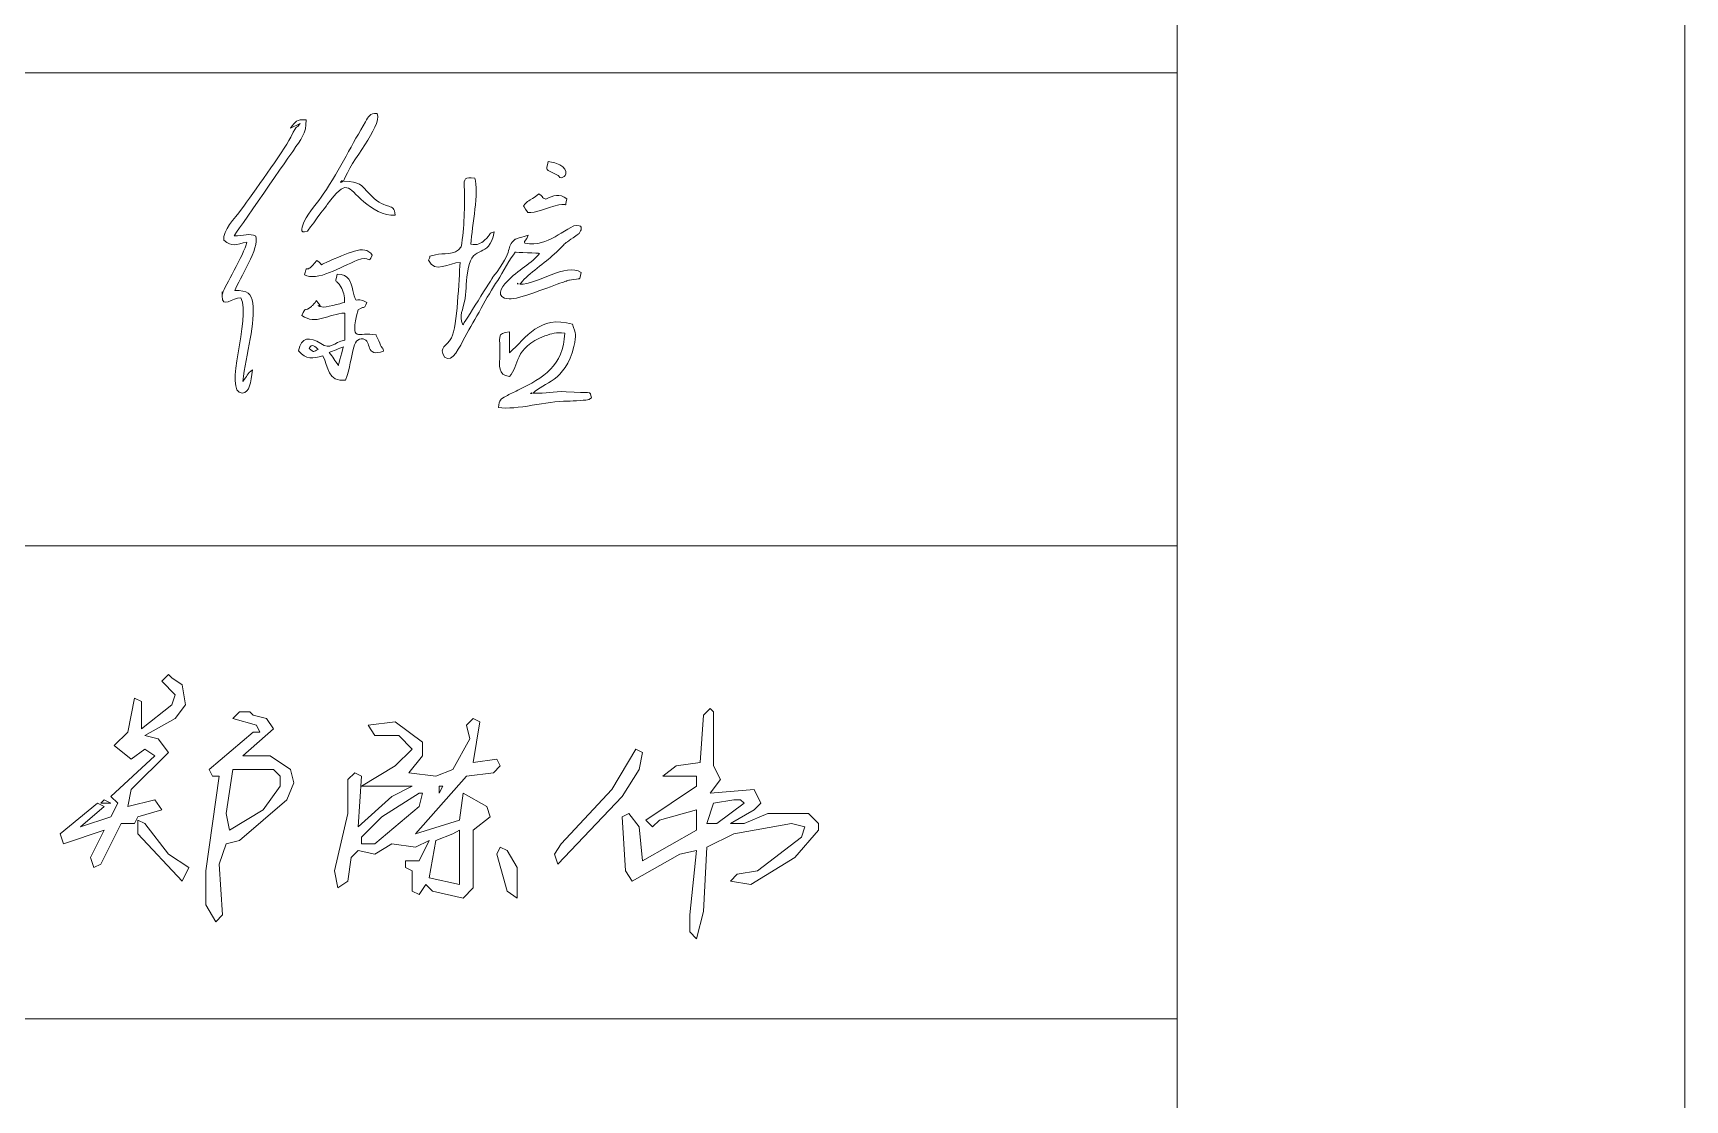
# Model space of a CAD drawing. Header units: millimetres. Extents: x 130143 to 328923, y 19139 to 134795.
# Drawn here: x 243296 to 247199, y 27454 to 29975 of the extents above; entities that cross this region are included whole.
import ezdxf

# ---------------------------------------------------------------- set-up
doc = ezdxf.new("R2010")
doc.units = ezdxf.units.MM
doc.header["$LTSCALE"] = 10
doc.layers.add('邦威智能化', color=7, linetype='Continuous', lineweight=18)

# ---------------------------------------------------------------- blocks, each defined once
blk = doc.blocks.new('图框')
for p, q in [((34698.4, -16833.3), (41198.4, -16833.3)), ((34698.4, -18229.8), (41198.4, -18229.8)), ((34698.4, -19626.2), (41198.4, -19626.2))]:
    blk.add_line(p, q)
for points in [[(-2301.6, 1739.7), (42698.4, 1739.7), (42698.4, -30260.3), (-2301.6, -30260.3)], [(-801.6, 589.7), (41198.4, 589.7), (41198.4, -29110.3), (-801.6, -29110.3)]]:
    blk.add_lwpolyline(points, close=True)
blk = doc.blocks.new('zcw')
at = {"linetype": 'Continuous', "elevation": 9684500}
for points in [[(448, 1160), (447, 1161), (445, 1159), (449, 1155), (448, 1152), (439, 1145), (439, 1153), (437, 1154), (435, 1144), (431, 1140), (436, 1136), (440, 1139), (443, 1137), (430, 1125), (432, 1123), (430, 1119), (421, 1116), (428, 1122), (426, 1123), (415, 1114), (416, 1111), (428, 1115), (424, 1107), (425, 1104), (427, 1105), (433, 1117), (437, 1117), (438, 1119), (445, 1121), (443, 1124), (435, 1122), (436, 1127), (447, 1138), (444, 1142), (440, 1143), (449, 1148), (452, 1152), (451, 1158), (448, 1160)], [(472, 1149), (471, 1150), (468, 1150), (466, 1148), (473, 1146), (474, 1144), (472, 1144), (459, 1133), (460, 1131), (462, 1131), (458, 1103), (458, 1093), (461, 1088), (463, 1090), (462, 1105), (464, 1111), (468, 1112), (482, 1124), (484, 1129), (483, 1133), (477, 1137), (469, 1137), (478, 1145), (476, 1148), (472, 1149)], [(539, 1147), (537, 1148), (535, 1146), (536, 1142), (531, 1133), (526, 1131), (518, 1132), (522, 1137), (522, 1141), (514, 1147), (506, 1146), (508, 1143), (515, 1143), (519, 1139), (514, 1134), (504, 1128), (519, 1128), (513, 1125), (503, 1116), (504, 1131), (502, 1132), (500, 1130), (500, 1120), (496, 1103), (497, 1098), (500, 1100), (501, 1107), (503, 1109), (508, 1108), (513, 1111), (520, 1110), (524, 1112), (521, 1106), (517, 1106), (517, 1104), (519, 1103), (519, 1097), (521, 1096), (523, 1099), (525, 1097), (534, 1095), (537, 1098), (537, 1115), (542, 1119), (541, 1122), (534, 1126), (533, 1118), (520, 1114), (535, 1131), (543, 1132), (545, 1134), (544, 1136), (537, 1135), (539, 1147)], [(608, 1150), (607, 1151), (605, 1149), (604, 1135), (597, 1134), (593, 1131), (603, 1131), (603, 1128), (588, 1118), (590, 1116), (592, 1118), (603, 1121), (603, 1115), (587, 1106), (586, 1116), (583, 1120), (581, 1119), (582, 1103), (584, 1100), (598, 1108), (603, 1109), (601, 1090), (601, 1085), (603, 1083), (605, 1091), (606, 1110), (614, 1114), (631, 1117), (635, 1116), (634, 1113), (621, 1103), (615, 1102), (613, 1100), (619, 1099), (632, 1107), (639, 1115), (639, 1117), (636, 1120), (624, 1120), (617, 1117), (613, 1117), (620, 1121), (622, 1123), (620, 1127), (607, 1126), (610, 1130), (608, 1134), (608, 1150)], [(587, 1138), (585, 1139), (578, 1127), (563, 1111), (561, 1108), (562, 1105), (581, 1125), (586, 1133), (587, 1138)], [(466, 1133), (474, 1133), (478, 1133), (480, 1131), (480, 1128), (475, 1121), (465, 1115), (464, 1120), (466, 1133)], [(527, 1128), (528, 1128), (527, 1126), (527, 1128)], [(430, 1123), (428, 1124), (427, 1123), (430, 1123)], [(521, 1126), (522, 1126), (521, 1122), (508, 1111), (504, 1111), (504, 1113), (510, 1119), (521, 1126)], [(614, 1124), (616, 1124), (617, 1123), (609, 1117), (606, 1117), (608, 1123), (614, 1124)], [(440, 1117), (438, 1118), (438, 1114), (451, 1100), (453, 1104), (447, 1108), (440, 1117)], [(531, 1114), (533, 1115), (533, 1099), (524, 1101), (526, 1112), (531, 1114)], [(547, 1109), (545, 1110), (544, 1108), (547, 1097), (550, 1095), (550, 1104), (547, 1109)]]:
    blk.add_lwpolyline(points, dxfattribs=at)

msp = doc.modelspace()

# ---------------------------------------------------------------- linework, layer by layer
at = {"layer": '邦威智能化'}
for points, knots in [([(244151.89659, 29544.78512, 0), (244148.89357, 29577.59567, 0), (244134.02622, 29551.01105, 0), (244093.97288, 29591.89528, 0), (244093.97288, 29591.89528, 0), (244066.64818, 29619.78448, 0), (244071.35113, 29621.73501, 0), (244029.61311, 29624.70225, 0), (244029.61311, 29624.70225, 0), (244047.7572, 29675.65959, 0), (244120.17529, 29750.12642, 0), (244109.28023, 29784.50996, 0), (244109.28023, 29784.50996, 0), (244090.72594, 29784.88473, 0), (244089.72227, 29778.31355, 0), (244081.50252, 29764.84114, 0), (244081.50252, 29764.84114, 0), (244051.63121, 29715.87385, 0), (244022.49188, 29655.38901, 0), (243981.92243, 29593.8689, 0), (243981.92243, 29593.8689, 0), (243969.56101, 29575.12301, 0), (243947.3833, 29552.28668, 0), (243936.74436, 29529.25445, 0), (243936.74436, 29529.25445, 0), (243932.88628, 29520.90677, 0), (243922.23751, 29497.67194, 0), (243944.4199, 29506.68564, 0), (243944.4199, 29506.68564, 0), (243944.4199, 29506.68564, 0), (243991.09788, 29569.58471, 0), (243991.09788, 29569.58471, 0), (243991.09788, 29569.58471, 0), (244039.16138, 29632.49393, 0), (244037.04376, 29610.5725, 0), (244077.79407, 29575.97405, 0), (244077.79407, 29575.97405, 0), (244095.60364, 29560.85335, 0), (244124.64872, 29541.45643, 0), (244151.89659, 29544.78512, 0)], [0, 0, 0, 0, 0.0909090909, 0.0909090909, 0.0909090909, 0.0909091009, 0.1818181818, 0.1818181818, 0.1818181818, 0.1818181918, 0.2727272727, 0.2727272727, 0.2727272727, 0.2727272827, 0.3636363636, 0.3636363636, 0.3636363636, 0.3636363736, 0.4545454545, 0.4545454545, 0.4545454545, 0.4545454645, 0.5454545455, 0.5454545455, 0.5454545455, 0.5454545555, 0.6363636364, 0.6363636364, 0.6363636364, 0.6363636464, 0.7272727273, 0.7272727273, 0.7272727273, 0.7272727373, 0.8181818182, 0.8181818182, 0.8181818182, 0.8181818282, 1, 1, 1, 1]), ([(243904.05754, 29750.20603, 0), (243904.05754, 29750.20603, 0), (243926.94169, 29760.87099, 0), (243926.94169, 29760.87099, 0), (243926.94169, 29760.87099, 0), (243915.72082, 29743.68323, 0), (243923.99672, 29766.05683, 0), (243904.90367, 29728.8695, 0), (243904.90367, 29728.8695, 0), (243885.48385, 29691.05969, 0), (243815.0957, 29596.20066, 0), (243788.2882, 29558.30048, 0), (243788.2882, 29558.30048, 0), (243773.46631, 29537.33487, 0), (243743.21447, 29508.3646, 0), (243746.74813, 29485.46804, 0), (243746.74813, 29485.46804, 0), (243767.28611, 29467.34581, 0), (243774.93445, 29476.16274, 0), (243801.25171, 29480.69006, 0), (243801.25171, 29480.69006, 0), (243794.08975, 29449.42597, 0), (243747.86448, 29374.75357, 0), (243744.37578, 29361.00389, 0), (243744.37578, 29361.00389, 0), (243740.23664, 29344.72128, 0), (243744.5519, 29378.60319, 0), (243743.16001, 29353.57063, 0), (243743.16001, 29353.57063, 0), (243741.39479, 29321.86571, 0), (243767.41976, 29350.40277, 0), (243787.15763, 29349.16877, 0), (243787.15763, 29349.16877, 0), (243811.83372, 29300.85561, 0), (243744.0721, 29125.15065, 0), (243790.15797, 29123.93572, 0), (243790.15797, 29123.93572, 0), (243808.40647, 29126.49691, 0), (243810.66901, 29148.50851, 0), (243814.6197, 29178.70563, 0), (243814.6197, 29178.70563, 0), (243801.88146, 29170.43909, 0), (243801.90691, 29163.74243, 0), (243791.65085, 29151.9297, 0), (243791.65085, 29151.9297, 0), (243799.36925, 29214.43481, 0), (243822.26849, 29294.70014, 0), (243815.22725, 29336.45084, 0), (243815.22725, 29336.45084, 0), (243811.25399, 29360.03617, 0), (243803.83682, 29366.5467, 0), (243772.74788, 29366.46051, 0), (243772.74788, 29366.46051, 0), (243783.14325, 29393.87635, 0), (243832.8137, 29467.6101, 0), (243822.09015, 29494.58159, 0), (243822.09015, 29494.58159, 0), (243808.06987, 29502.81555, 0), (243792.69966, 29495.74847, 0), (243771.1277, 29495.6264, 0), (243771.1277, 29495.6264, 0), (243771.1277, 29495.6264, 0), (243911.22247, 29697.35303, 0), (243911.22247, 29697.35303, 0), (243911.22247, 29697.35303, 0), (243927.74114, 29722.91827, 0), (243942.91655, 29736.82829, 0), (243941.07297, 29769.5832, 0), (243941.07297, 29769.5832, 0), (243917.16496, 29771.05548, 0), (243917.60921, 29765.44862, 0), (243904.05754, 29750.20603, 0)], [0, 0, 0, 0, 0.0526315789, 0.0526315789, 0.0526315789, 0.0526315889, 0.1052631579, 0.1052631579, 0.1052631579, 0.1052631679, 0.1578947368, 0.1578947368, 0.1578947368, 0.1578947468, 0.2105263158, 0.2105263158, 0.2105263158, 0.2105263258, 0.2631578947, 0.2631578947, 0.2631578947, 0.2631579047, 0.3157894737, 0.3157894737, 0.3157894737, 0.3157894837, 0.3684210526, 0.3684210526, 0.3684210526, 0.3684210626, 0.4210526316, 0.4210526316, 0.4210526316, 0.4210526416, 0.4736842105, 0.4736842105, 0.4736842105, 0.4736842205, 0.5263157895, 0.5263157895, 0.5263157895, 0.5263157995, 0.5789473684, 0.5789473684, 0.5789473684, 0.5789473784, 0.6315789474, 0.6315789474, 0.6315789474, 0.6315789574, 0.6842105263, 0.6842105263, 0.6842105263, 0.6842105363, 0.7368421053, 0.7368421053, 0.7368421053, 0.7368421153, 0.7894736842, 0.7894736842, 0.7894736842, 0.7894736942, 0.8421052632, 0.8421052632, 0.8421052632, 0.8421052732, 0.8947368421, 0.8947368421, 0.8947368421, 0.8947368521, 1, 1, 1, 1]), ([(244513.53262, 29671.10388, 0), (244508.3306, 29646.14972, 0), (244502.91098, 29656.23608, 0), (244537.03062, 29638.38408, 0), (244537.03062, 29638.38408, 0), (244539.17138, 29637.26912, 0), (244539.96692, 29627.27839, 0), (244551.35951, 29635.64181, 0), (244551.35951, 29635.64181, 0), (244557.89772, 29640.43989, 0), (244561.21488, 29665.13508, 0), (244513.53262, 29671.10388, 0)], [0, 0, 0, 0, 0.25, 0.25, 0.25, 0.25000001, 0.5, 0.5, 0.5, 0.50000001, 1, 1, 1, 1]), ([(244026.08227, 29626.41465, 0), (244026.64721, 29626.93084, 0), (244027.2068, 29625.11684, 0), (244027.08611, 29624.36486, 0), (244027.08611, 29624.36486, 0), (244027.03641, 29624.05522, 0), (244027.51212, 29623.48543, 0), (244027.49533, 29623.52216, 0), (244027.49533, 29623.52216, 0), (244027.41423, 29623.68831, 0), (244016.69447, 29617.96199, 0), (244026.08227, 29626.41465, 0)], [0, 0, 0, 0, 0.25, 0.25, 0.25, 0.25000001, 0.5, 0.5, 0.5, 0.50000001, 1, 1, 1, 1]), ([(244307.8263, 29469.29658, 0), (244291.73806, 29447.33183, 0), (244265.26157, 29456.3003, 0), (244246.66394, 29450.85722, 0), (244246.66394, 29450.85722, 0), (244226.71444, 29445.01291, 0), (244237.59415, 29451.70043, 0), (244230.83146, 29438.43655, 0), (244230.83146, 29438.43655, 0), (244243.512, 29404.6115, 0), (244280.46384, 29432.7446, 0), (244305.2203, 29432.56539, 0), (244305.2203, 29432.56539, 0), (244302.23928, 29391.58959, 0), (244298.68324, 29282.57791, 0), (244284.67229, 29255.03911, 0), (244284.67229, 29255.03911, 0), (244273.65779, 29233.37731, 0), (244253.03987, 29233.82809, 0), (244268.62119, 29209.24169, 0), (244268.62119, 29209.24169, 0), (244287.67067, 29193.54197, 0), (244304.00671, 29234.04736, 0), (244316.6688, 29256.53934, 0), (244316.6688, 29256.53934, 0), (244329.32004, 29278.99904, 0), (244341.635, 29300.42375, 0), (244354.67262, 29324.61935, 0), (244354.67262, 29324.61935, 0), (244367.70936, 29348.80942, 0), (244380.7808, 29369.82345, 0), (244394.096, 29390.41269, 0), (244394.096, 29390.41269, 0), (244405.7154, 29408.38722, 0), (244424.18265, 29443.23051, 0), (244435.52861, 29457.06324, 0), (244435.52861, 29457.06324, 0), (244435.52861, 29457.06324, 0), (244492.79001, 29454.20203, 0), (244492.79001, 29454.20203, 0), (244492.79001, 29454.20203, 0), (244477.068, 29431.6567, 0), (244439.95737, 29413.87722, 0), (244416.11245, 29388.10967, 0), (244416.11245, 29388.10967, 0), (244402.24439, 29373.12204, 0), (244386.08098, 29348.9574, 0), (244421.09695, 29346.51327, 0), (244421.09695, 29346.51327, 0), (244442.51748, 29345.02053, 0), (244519.45615, 29376.34332, 0), (244546.63166, 29385.44037, 0), (244546.63166, 29385.44037, 0), (244549.29806, 29386.32823, 0), (244556.29121, 29388.80163, 0), (244556.61928, 29388.90211, 0), (244556.61928, 29388.90211, 0), (244556.61928, 29388.90211, 0), (244563.46662, 29390.8204, 0), (244563.46662, 29390.8204, 0), (244563.46662, 29390.8204, 0), (244594.34328, 29398.20608, 0), (244584.87668, 29386.47082, 0), (244591.29619, 29409.36358, 0), (244591.29619, 29409.36358, 0), (244555.8937, 29433.11017, 0), (244485.91424, 29379.38459, 0), (244446.58811, 29381.15933, 0), (244446.58811, 29381.15933, 0), (244459.06729, 29400.53289, 0), (244502.6214, 29429.69346, 0), (244522.25048, 29447.35792, 0), (244522.25048, 29447.35792, 0), (244557.06104, 29478.68755, 0), (244541.00621, 29470.182, 0), (244578.78023, 29495.69893, 0), (244578.78023, 29495.69893, 0), (244583.34019, 29498.77272, 0), (244585.6934, 29499.22876, 0), (244588.2866, 29504.18361, 0), (244588.2866, 29504.18361, 0), (244592.09859, 29511.46673, 0), (244596.93811, 29523.03153, 0), (244573.89485, 29519.39663, 0), (244573.89485, 29519.39663, 0), (244573.89485, 29519.39663, 0), (244530.08671, 29493.60044, 0), (244530.08671, 29493.60044, 0), (244530.08671, 29493.60044, 0), (244506.97496, 29481.58813, 0), (244489.92111, 29473.25426, 0), (244458.11574, 29478.10399, 0), (244458.11574, 29478.10399, 0), (244455.92145, 29489.06222, 0), (244455.1877, 29471.87571, 0), (244465.96838, 29497.06311, 0), (244465.96838, 29497.06311, 0), (244465.96838, 29497.06311, 0), (244435.35982, 29487.49618, 0), (244435.35982, 29487.49618, 0), (244435.35982, 29487.49618, 0), (244410.59609, 29467.55912, 0), (244435.8419, 29465.76435, 0), (244383.38228, 29399.17652, 0), (244383.38228, 29399.17652, 0), (244383.38228, 29399.17652, 0), (244311.977, 29285.71884, 0), (244311.977, 29285.71884, 0), (244311.977, 29285.71884, 0), (244300.56894, 29308.31958, 0), (244312.67087, 29318.45214, 0), (244316.82961, 29347.57795, 0), (244316.82961, 29347.57795, 0), (244320.06523, 29370.21039, 0), (244318.7689, 29390.47351, 0), (244323.87223, 29417.60441, 0), (244323.87223, 29417.60441, 0), (244335.61038, 29479.92373, 0), (244373.37815, 29437.59142, 0), (244385.50491, 29504.80541, 0), (244385.50491, 29504.80541, 0), (244371.34312, 29501.94559, 0), (244379.66686, 29500.23525, 0), (244362.66891, 29485.04103, 0), (244362.66891, 29485.04103, 0), (244354.24683, 29477.51665, 0), (244346.04084, 29473.10537, 0), (244330.42629, 29475.6116, 0), (244330.42629, 29475.6116, 0), (244333.46532, 29521.64857, 0), (244350.01128, 29598.056, 0), (244339.65514, 29632.22826, 0), (244339.65514, 29632.22826, 0), (244315.46276, 29634.75575, 0), (244314.26573, 29630.33681, 0), (244314.91373, 29611.79419, 0), (244314.91373, 29611.79419, 0), (244316.50343, 29566.11458, 0), (244314.92181, 29514.70515, 0), (244307.8263, 29469.29658, 0)], [0, 0, 0, 0, 0.0277777778, 0.0277777778, 0.0277777778, 0.0277777878, 0.0555555556, 0.0555555556, 0.0555555556, 0.0555555656, 0.0833333333, 0.0833333333, 0.0833333333, 0.0833333433, 0.1111111111, 0.1111111111, 0.1111111111, 0.1111111211, 0.1388888889, 0.1388888889, 0.1388888889, 0.1388888989, 0.1666666667, 0.1666666667, 0.1666666667, 0.1666666767, 0.1944444444, 0.1944444444, 0.1944444444, 0.1944444544, 0.2222222222, 0.2222222222, 0.2222222222, 0.2222222322, 0.25, 0.25, 0.25, 0.25000001, 0.2777777778, 0.2777777778, 0.2777777778, 0.2777777878, 0.3055555556, 0.3055555556, 0.3055555556, 0.3055555656, 0.3333333333, 0.3333333333, 0.3333333333, 0.3333333433, 0.3611111111, 0.3611111111, 0.3611111111, 0.3611111211, 0.3888888889, 0.3888888889, 0.3888888889, 0.3888888989, 0.4166666667, 0.4166666667, 0.4166666667, 0.4166666767, 0.4444444444, 0.4444444444, 0.4444444444, 0.4444444544, 0.4722222222, 0.4722222222, 0.4722222222, 0.4722222322, 0.5, 0.5, 0.5, 0.50000001, 0.5277777778, 0.5277777778, 0.5277777778, 0.5277777878, 0.5555555556, 0.5555555556, 0.5555555556, 0.5555555656, 0.5833333333, 0.5833333333, 0.5833333333, 0.5833333433, 0.6111111111, 0.6111111111, 0.6111111111, 0.6111111211, 0.6388888889, 0.6388888889, 0.6388888889, 0.6388888989, 0.6666666667, 0.6666666667, 0.6666666667, 0.6666666767, 0.6944444444, 0.6944444444, 0.6944444444, 0.6944444544, 0.7222222222, 0.7222222222, 0.7222222222, 0.7222222322, 0.75, 0.75, 0.75, 0.75000001, 0.7777777778, 0.7777777778, 0.7777777778, 0.7777777878, 0.8055555556, 0.8055555556, 0.8055555556, 0.8055555656, 0.8333333333, 0.8333333333, 0.8333333333, 0.8333333433, 0.8611111111, 0.8611111111, 0.8611111111, 0.8611111211, 0.8888888889, 0.8888888889, 0.8888888889, 0.8888888989, 0.9166666667, 0.9166666667, 0.9166666667, 0.9166666767, 0.9444444444, 0.9444444444, 0.9444444444, 0.9444444544, 1, 1, 1, 1]), ([(244507.38387, 29582.37055, 0), (244489.40364, 29591.41026, 0), (244510.6055, 29581.55854, 0), (244491.24512, 29594.7559, 0), (244491.24512, 29594.7559, 0), (244464.19452, 29572.97395, 0), (244466.90246, 29582.74265, 0), (244455.01925, 29566.23405, 0), (244455.01925, 29566.23405, 0), (244455.01925, 29566.23405, 0), (244464.81265, 29550.81759, 0), (244464.81265, 29550.81759, 0), (244464.81265, 29550.81759, 0), (244485.23703, 29549.01966, 0), (244507.08491, 29561.4617, 0), (244538.05325, 29568.6058, 0), (244538.05325, 29568.6058, 0), (244561.8541, 29574.09851, 0), (244551.13362, 29559.74568, 0), (244557.47983, 29582.88841, 0), (244557.47983, 29582.88841, 0), (244540.9591, 29596.63956, 0), (244524.19164, 29590.90273, 0), (244507.38387, 29582.37055, 0)], [0, 0, 0, 0, 0.1428571429, 0.1428571429, 0.1428571429, 0.1428571529, 0.2857142857, 0.2857142857, 0.2857142857, 0.2857142957, 0.4285714286, 0.4285714286, 0.4285714286, 0.4285714386, 0.5714285714, 0.5714285714, 0.5714285714, 0.5714285814, 0.7142857143, 0.7142857143, 0.7142857143, 0.7142857243, 1, 1, 1, 1]), ([(243966.34683, 29437.6754, 0), (243938.26562, 29399.08354, 0), (243945.54258, 29434.35039, 0), (243937.44912, 29403.81999, 0), (243937.44912, 29403.81999, 0), (243966.05182, 29386.64931, 0), (244024.95074, 29422.5067, 0), (244061.53688, 29437.93722, 0), (244061.53688, 29437.93722, 0), (244094.84547, 29451.9938, 0), (244087.01602, 29425.33449, 0), (244097.57757, 29450.21676, 0), (244097.57757, 29450.21676, 0), (244079.41892, 29477.79178, 0), (244038.93728, 29453.03839, 0), (243989.90736, 29433.50812, 0), (243989.90736, 29433.50812, 0), (243968.05269, 29424.80481, 0), (243985.95875, 29424.13706, 0), (243966.34683, 29437.6754, 0)], [0, 0, 0, 0, 0.1666666667, 0.1666666667, 0.1666666667, 0.1666666767, 0.3333333333, 0.3333333333, 0.3333333333, 0.3333333433, 0.5, 0.5, 0.5, 0.50000001, 0.6666666667, 0.6666666667, 0.6666666667, 0.6666666767, 1, 1, 1, 1]), ([(244032.29729, 29338.31123, 0), (244022.67993, 29336.20231, 0), (243985.55756, 29324.67489, 0), (243978.38317, 29327.85689, 0), (243978.38317, 29327.85689, 0), (243956.59883, 29337.50717, 0), (243983.28602, 29320.73469, 0), (243971.79068, 29334.09893, 0), (243971.79068, 29334.09893, 0), (243971.79068, 29334.09893, 0), (243965.82405, 29342.82681, 0), (243965.82405, 29342.82681, 0), (243965.82405, 29342.82681, 0), (243959.89655, 29334.90771, 0), (243966.2756, 29341.68238, 0), (243958.94407, 29333.92058, 0), (243958.94407, 29333.92058, 0), (243958.08962, 29333.01413, 0), (243955.06557, 29329.898, 0), (243954.02333, 29328.98766, 0), (243954.02333, 29328.98766, 0), (243936.66045, 29313.85202, 0), (243941.06882, 29330.68127, 0), (243931.34821, 29307.57537, 0), (243931.34821, 29307.57537, 0), (243963.5193, 29283.20175, 0), (243994.55581, 29311.97235, 0), (244032.87415, 29313.21222, 0), (244032.87415, 29313.21222, 0), (244032.87415, 29313.21222, 0), (244033.11914, 29249.36655, 0), (244033.11914, 29249.36655, 0), (244033.11914, 29249.36655, 0), (244004.68546, 29243.73832, 0), (244000.53148, 29224.71301, 0), (243975.83768, 29241.14852, 0), (243975.83768, 29241.14852, 0), (243950.97936, 29257.68985, 0), (243928.32981, 29257.17924, 0), (243923.43235, 29223.66302, 0), (243923.43235, 29223.66302, 0), (243941.30166, 29203.64941, 0), (243957.24999, 29204.74217, 0), (243981.04806, 29212.23176, 0), (243981.04806, 29212.23176, 0), (243993.64693, 29186.80256, 0), (243991.67022, 29149.2217, 0), (244034.73202, 29154.71398, 0), (244034.73202, 29154.71398, 0), (244054.74843, 29213.69682, 0), (244048.11342, 29255.71695, 0), (244076.07311, 29251.9609, 0), (244076.07311, 29251.9609, 0), (244096.89381, 29249.1692, 0), (244079.81956, 29206.64408, 0), (244124.3423, 29223.35866, 0), (244124.3423, 29223.35866, 0), (244119.95164, 29237.94764, 0), (244124.56702, 29223.80468, 0), (244119.14663, 29233.25026, 0), (244119.14663, 29233.25026, 0), (244119.14663, 29233.25026, 0), (244106.44057, 29261.50981, 0), (244106.44057, 29261.50981, 0), (244106.44057, 29261.50981, 0), (244063.69425, 29270.95146, 0), (244043.81495, 29237.91154, 0), (244063.89929, 29321.16959, 0), (244063.89929, 29321.16959, 0), (244083.54352, 29332.32054, 0), (244076.14682, 29320.23037, 0), (244085.1343, 29338.16794, 0), (244085.1343, 29338.16794, 0), (244053.77273, 29356.20681, 0), (244061.92888, 29325.5014, 0), (244051.91762, 29366.48671, 0), (244051.91762, 29366.48671, 0), (244046.89642, 29387.04142, 0), (244042.82028, 29404.75606, 0), (244014.90247, 29405.06268, 0), (244014.90247, 29405.06268, 0), (244007.95906, 29377.88115, 0), (244011.57198, 29395.93838, 0), (244023.40104, 29375.28919, 0), (244023.40104, 29375.28919, 0), (244029.75844, 29364.19022, 0), (244032.53407, 29353.77958, 0), (244032.29729, 29338.31123, 0)], [0, 0, 0, 0, 0.0434782609, 0.0434782609, 0.0434782609, 0.0434782709, 0.0869565217, 0.0869565217, 0.0869565217, 0.0869565317, 0.1304347826, 0.1304347826, 0.1304347826, 0.1304347926, 0.1739130435, 0.1739130435, 0.1739130435, 0.1739130535, 0.2173913043, 0.2173913043, 0.2173913043, 0.2173913143, 0.2608695652, 0.2608695652, 0.2608695652, 0.2608695752, 0.3043478261, 0.3043478261, 0.3043478261, 0.3043478361, 0.347826087, 0.347826087, 0.347826087, 0.347826097, 0.3913043478, 0.3913043478, 0.3913043478, 0.3913043578, 0.4347826087, 0.4347826087, 0.4347826087, 0.4347826187, 0.4782608696, 0.4782608696, 0.4782608696, 0.4782608796, 0.5217391304, 0.5217391304, 0.5217391304, 0.5217391404, 0.5652173913, 0.5652173913, 0.5652173913, 0.5652174013, 0.6086956522, 0.6086956522, 0.6086956522, 0.6086956622, 0.652173913, 0.652173913, 0.652173913, 0.652173923, 0.6956521739, 0.6956521739, 0.6956521739, 0.6956521839, 0.7391304348, 0.7391304348, 0.7391304348, 0.7391304448, 0.7826086957, 0.7826086957, 0.7826086957, 0.7826087057, 0.8260869565, 0.8260869565, 0.8260869565, 0.8260869665, 0.8695652174, 0.8695652174, 0.8695652174, 0.8695652274, 0.9130434783, 0.9130434783, 0.9130434783, 0.9130434883, 1, 1, 1, 1]), ([(244440.6539, 29383.87002, 0), (244440.6539, 29383.87002, 0), (244442.41627, 29381.06893, 0), (244442.41627, 29381.06893, 0), (244442.41627, 29381.06893, 0), (244442.22111, 29381.37249, 0), (244439.73877, 29383.2569, 0), (244440.6539, 29383.87002, 0)], [0, 0, 0, 0, 0.3333333333, 0.3333333333, 0.3333333333, 0.3333333433, 1, 1, 1, 1]), ([(244421.80183, 29219.52475, 0), (244421.80183, 29219.52475, 0), (244422.05477, 29268.66325, 0), (244422.05477, 29268.66325, 0), (244422.05477, 29268.66325, 0), (244389.69197, 29267.14241, 0), (244400.54094, 29254.09743, 0), (244399.37664, 29217.37305, 0), (244399.37664, 29217.37305, 0), (244398.42286, 29187.29611, 0), (244393.12029, 29167.43991, 0), (244421.96534, 29163.12206, 0), (244421.96534, 29163.12206, 0), (244444.72221, 29187.94125, 0), (244431.39869, 29231.64747, 0), (244505.52326, 29259.07743, 0), (244505.52326, 29259.07743, 0), (244522.32281, 29265.29688, 0), (244530.89712, 29268.00993, 0), (244552.6849, 29265.7663, 0), (244552.6849, 29265.7663, 0), (244548.41589, 29188.42626, 0), (244503.28651, 29160.65287, 0), (244441.34433, 29130.71174, 0), (244441.34433, 29130.71174, 0), (244431.93037, 29126.15971, 0), (244422.44862, 29121.85678, 0), (244413.58874, 29116.86985, 0), (244413.58874, 29116.86985, 0), (244399.76493, 29109.08382, 0), (244398.26617, 29109.53423, 0), (244395.81505, 29089.95201, 0), (244395.81505, 29089.95201, 0), (244438.14289, 29083.66292, 0), (244510.66351, 29105.44611, 0), (244558.31601, 29105.05168, 0), (244558.31601, 29105.05168, 0), (244558.31601, 29105.05168, 0), (244602.526, 29107.4501, 0), (244602.526, 29107.4501, 0), (244602.526, 29107.4501, 0), (244614.58026, 29110.64251, 0), (244607.42635, 29107.80357, 0), (244615.52613, 29112.57787, 0), (244615.52613, 29112.57787, 0), (244611.90826, 29132.47629, 0), (244615.00329, 29122.53618, 0), (244555.50721, 29127.1286, 0), (244555.50721, 29127.1286, 0), (244522.60539, 29129.67012, 0), (244510.73661, 29121.80283, 0), (244477.83649, 29124.21363, 0), (244477.83649, 29124.21363, 0), (244502.7917, 29150.29074, 0), (244553.18758, 29149.46165, 0), (244573.83941, 29234.34713, 0), (244573.83941, 29234.34713, 0), (244580.8799, 29263.29965, 0), (244577.62434, 29263.01681, 0), (244570.83185, 29287.09435, 0), (244570.83185, 29287.09435, 0), (244491.50334, 29309.29307, 0), (244462.57576, 29254.79189, 0), (244421.80183, 29219.52475, 0)], [0, 0, 0, 0, 0.0588235294, 0.0588235294, 0.0588235294, 0.0588235394, 0.1176470588, 0.1176470588, 0.1176470588, 0.1176470688, 0.1764705882, 0.1764705882, 0.1764705882, 0.1764705982, 0.2352941176, 0.2352941176, 0.2352941176, 0.2352941276, 0.2941176471, 0.2941176471, 0.2941176471, 0.2941176571, 0.3529411765, 0.3529411765, 0.3529411765, 0.3529411865, 0.4117647059, 0.4117647059, 0.4117647059, 0.4117647159, 0.4705882353, 0.4705882353, 0.4705882353, 0.4705882453, 0.5294117647, 0.5294117647, 0.5294117647, 0.5294117747, 0.5882352941, 0.5882352941, 0.5882352941, 0.5882353041, 0.6470588235, 0.6470588235, 0.6470588235, 0.6470588335, 0.7058823529, 0.7058823529, 0.7058823529, 0.7058823629, 0.7647058824, 0.7647058824, 0.7647058824, 0.7647058924, 0.8235294118, 0.8235294118, 0.8235294118, 0.8235294218, 0.8823529412, 0.8823529412, 0.8823529412, 0.8823529512, 1, 1, 1, 1]), ([(243948.66077, 29229.21585, 0), (243953.26393, 29243.19502, 0), (243964.36311, 29232.94572, 0), (243969.79487, 29227.28132, 0), (243969.79487, 29227.28132, 0), (243958.31378, 29222.00615, 0), (243961.53655, 29219.01036, 0), (243948.66077, 29229.21585, 0)], [0, 0, 0, 0, 0.3333333333, 0.3333333333, 0.3333333333, 0.3333333433, 1, 1, 1, 1]), ([(243995.5588, 29220.30455, 0), (244004.80495, 29223.21037, 0), (244019.58483, 29229.8504, 0), (244029.25401, 29233.44832, 0), (244029.25401, 29233.44832, 0), (244029.25401, 29233.44832, 0), (244017.50243, 29189.63216, 0), (244017.50243, 29189.63216, 0), (244017.50243, 29189.63216, 0), (244008.4329, 29201.32525, 0), (244005.35791, 29208.84601, 0), (243995.5588, 29220.30455, 0)], [0, 0, 0, 0, 0.25, 0.25, 0.25, 0.25000001, 0.5, 0.5, 0.5, 0.50000001, 1, 1, 1, 1]), ([(244473.79114, 29124.52263, 0), (244474.19512, 29124.70735, 0), (244474.8836, 29124.12042, 0), (244474.81902, 29123.68272, 0), (244474.81902, 29123.68272, 0), (244474.78973, 29123.50026, 0), (244475.24463, 29123.33083, 0), (244475.23999, 29123.33724, 0), (244475.23999, 29123.33724, 0), (244475.15487, 29123.40762, 0), (244467.86198, 29121.78771, 0), (244473.79114, 29124.52263, 0)], [0, 0, 0, 0, 0.25, 0.25, 0.25, 0.25000001, 0.5, 0.5, 0.5, 0.50000001, 1, 1, 1, 1])]:
    msp.add_open_spline(points, degree=3, knots=knots, dxfattribs=at)
at = {"layer": '邦威智能化', "color": 7}
for points, knots in [([(243948.66077, 29229.21585, 0), (243961.53655, 29219.01036, 0), (243958.31378, 29222.00615, 0), (243969.79487, 29227.28132, 0), (243969.79487, 29227.28132, 0), (243964.36311, 29232.94572, 0), (243953.26393, 29243.19502, 0), (243948.66077, 29229.21585, 0)], [0, 0, 0, 0, 0.3333333333, 0.3333333333, 0.3333333333, 0.3333333433, 1, 1, 1, 1]), ([(243995.5588, 29220.30455, 0), (244005.35791, 29208.84601, 0), (244008.4329, 29201.32525, 0), (244017.50243, 29189.63216, 0), (244017.50243, 29189.63216, 0), (244017.50243, 29189.63216, 0), (244029.25401, 29233.44832, 0), (244029.25401, 29233.44832, 0), (244029.25401, 29233.44832, 0), (244019.58483, 29229.8504, 0), (244004.80495, 29223.21037, 0), (243995.5588, 29220.30455, 0)], [0, 0, 0, 0, 0.25, 0.25, 0.25, 0.25000001, 0.5, 0.5, 0.5, 0.50000001, 1, 1, 1, 1])]:
    msp.add_open_spline(points, degree=3, knots=knots, dxfattribs=at)

# ---------------------------------------------------------------- block references
at = {"layer": '邦威智能化', "xscale": 0.8000000000029104, "yscale": 0.7999999999992724, "zscale": 0.8}
msp.add_blockref('图框', (213040.53592, 43347.2057, 0), dxfattribs=at)
at = {"layer": '邦威智能化', "linetype": 'Continuous', "xscale": 8, "yscale": 8, "zscale": 8}
msp.add_blockref('zcw', (240040.04264, 19171.39549, -77476000), dxfattribs=at)

doc.saveas('drawing.dxf')
